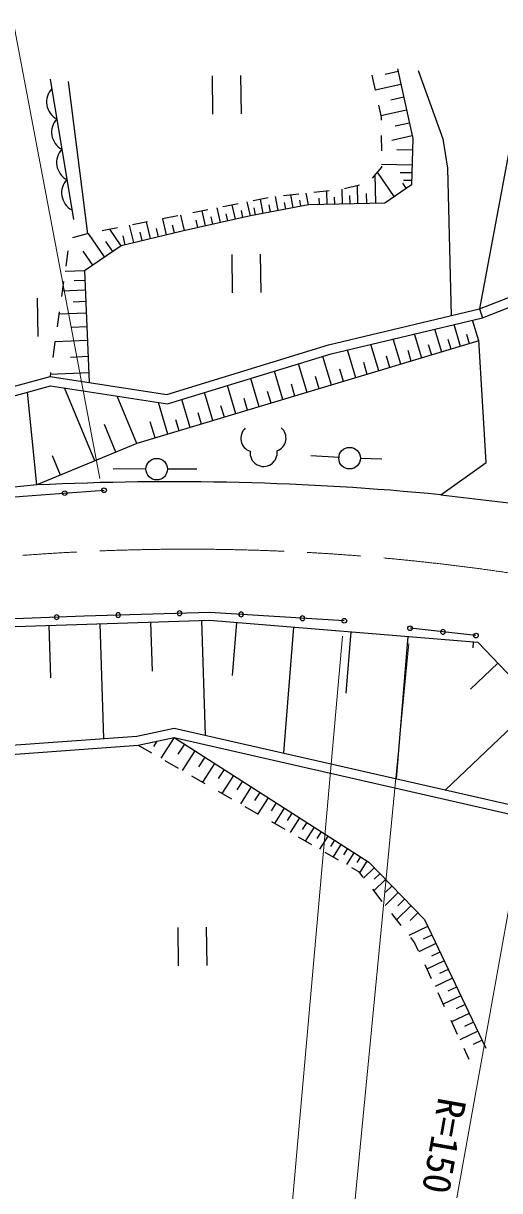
# Model space of a CAD drawing. Units: millimetres, scale not verified. Extents: x 40000 to 680000, y 20000 to 380000.
# Drawn here: x 178502 to 209478, y 261944 to 337956 of the extents above; entities that cross this region are included whole.
import ezdxf
from ezdxf.enums import TextEntityAlignment as Align

# ---------------------------------------------------------------- set-up
doc = ezdxf.new("R2010")
doc.units = ezdxf.units.MM
doc.header["$LTSCALE"] = 1000
doc.linetypes.add('CHAIN', pattern=[18.5, 12, -1.5, 3.5, -1.5])
for name, color, linetype, lineweight in [('M-BGD', 7, 'Continuous', 25), ('M-BMK', 2, 'CHAIN', 13), ('M-STR-HTXT', 7, 'Continuous', 13)]:
    doc.layers.add(name, color=color, linetype=linetype, lineweight=lineweight)
doc.styles.add('ＭＳ ゴシック', font='')
doc.styles.get('ＭＳ ゴシック').set_extended_font_data('MS Gothic')

msp = doc.modelspace()

# ---------------------------------------------------------------- linework, layer by layer
at = {"layer": 'M-BGD'}
for p, q in [((190778, 334537), (190810, 332037)), ((192685, 332061), (192653, 334561)), ((201168, 334590), (201381, 333612)), ((202873, 334817), (202036, 334633)), ((204190, 334877), (205778, 330432)), ((211097, 335036), (208175, 319361)), ((180254, 334322), (181763, 325192)), ((181405, 334163), (182676, 324239)), ((203056, 333979), (201381, 333611)), ((203240, 333140), (202402, 332956)), ((201593, 332635), (201764, 331851)), ((203424, 332300), (201746, 331932)), ((201764, 331851), (201766, 331654)), ((203608, 331461), (202691, 331260)), ((201778, 330654), (201790, 329654)), ((203793, 330622), (202474, 330333)), ((205778, 330432), (206095, 328526)), ((203808, 329702), (202798, 329729)), ((201803, 328596), (201195, 327877)), ((203782, 328712), (201801, 328764)), ((201803, 328654), (201803, 328596)), ((206095, 328526), (206333, 318920)), ((201432, 326240), (201387, 328104)), ((202612, 326670), (201524, 328266)), ((203769, 328212), (203019, 328232)), ((203755, 327712), (203232, 327726)), ((197040, 326135), (196897, 326888)), ((198397, 327048), (197402, 326942)), ((198253, 326164), (198232, 327030)), ((199253, 326188), (199230, 327148)), ((200357, 327424), (199386, 327186)), ((200252, 326212), (200224, 327391)), ((200842, 326226), (200826, 326880)), ((203410, 327214), (203185, 327544)), ((192463, 326206), (191721, 326055)), ((192293, 325202), (192086, 326129)), ((193269, 325420), (193066, 326328)), ((194423, 326603), (193443, 326404)), ((194092, 325576), (193917, 326501)), ((194584, 325669), (194496, 326135)), ((195075, 325762), (194902, 326677)), ((196408, 326837), (195414, 326731)), ((195566, 325855), (195483, 326292)), ((196057, 325949), (195899, 326783)), ((196549, 326042), (196474, 326439)), ((197753, 326152), (197743, 326565)), ((198753, 326176), (198742, 326629)), ((199752, 326200), (199740, 326735)), ((188540, 325425), (187559, 325230)), ((188975, 324462), (188751, 325467)), ((190501, 325814), (189520, 325619)), ((190341, 324767), (190124, 325739)), ((190829, 324876), (190722, 325356)), ((191317, 324984), (191105, 325933)), ((191721, 326055), (191482, 326008)), ((191805, 325093), (191700, 325562)), ((192781, 325311), (192679, 325770)), ((193601, 325483), (193514, 325942)), ((184616, 324647), (183635, 324452)), ((185686, 323675), (185415, 324805)), ((186578, 325036), (185597, 324841)), ((186773, 323936), (186512, 325023)), ((187295, 324061), (187167, 324594)), ((187818, 324187), (187567, 325232)), ((188321, 324307), (188198, 324820)), ((189853, 324658), (189743, 325150)), ((182655, 324254), (181689, 323997)), ((183780, 322742), (182734, 324274)), ((184854, 323475), (184120, 324549)), ((185121, 323539), (184982, 324116)), ((186229, 323805), (186096, 324360)), ((181403, 323135), (181262, 322145)), ((183014, 322218), (182398, 323120)), ((184317, 323108), (183872, 323760)), ((192053, 322904), (192085, 320404)), ((193960, 320428), (193928, 322928)), ((182472, 321848), (181212, 321793)), ((181121, 321155), (180979, 320165)), ((182500, 321217), (181810, 321187)), ((179458, 317560), (179427, 320059)), ((182527, 320587), (181030, 320522)), ((208175, 319361), (211299, 320587)), ((182560, 319838), (181741, 319803)), ((198353, 317013), (208175, 319361)), ((208175, 319361), (208355, 318787)), ((208355, 318787), (211353, 319964)), ((180838, 319175), (180697, 318185)), ((182593, 319090), (180815, 319012)), ((198511, 316434), (208355, 318787)), ((208115, 317273), (207707, 318632)), ((182632, 318201), (181659, 318158)), ((204413, 316162), (203942, 317733)), ((205709, 316551), (205260, 318047)), ((206941, 316921), (206513, 318347)), ((180556, 317195), (180414, 316205)), ((182670, 317312), (180559, 317220)), ((187838, 313793), (198353, 317013)), ((201622, 315325), (201103, 317054)), ((203052, 315754), (202558, 317402)), ((205061, 316357), (204862, 317021)), ((206325, 316736), (206135, 317368)), ((207528, 317097), (207348, 317698)), ((208596, 309364), (208120, 317342)), ((182717, 316256), (181562, 316206)), ((187882, 313179), (198511, 316434)), ((198540, 314401), (197979, 316271)), ((200119, 314874), (199575, 316689)), ((202337, 315540), (202117, 316273)), ((203733, 315958), (203523, 316656)), ((196950, 313924), (196392, 315785)), ((200871, 315100), (200639, 315870)), ((175986, 313792), (180238, 314968)), ((180273, 315215), (180238, 314968)), ((180238, 314968), (187838, 313793)), ((182763, 315201), (180255, 315091)), ((193843, 312991), (193290, 314835)), ((195385, 313454), (194829, 315306)), ((197745, 314162), (197509, 314951)), ((199330, 314637), (199089, 315438)), ((175881, 313140), (180274, 314356)), ((179381, 307895), (178779, 313942)), ((180274, 314356), (187882, 313179)), ((183152, 309466), (181174, 314216)), ((192324, 312536), (191774, 314371)), ((194614, 313223), (194384, 313988)), ((196167, 313689), (195934, 314466)), ((185886, 310604), (184602, 313686)), ((187907, 311211), (187289, 313271)), ((189357, 311646), (188812, 313464)), ((190829, 312087), (190281, 313914)), ((193084, 312764), (192858, 313517)), ((190093, 311866), (189874, 312597)), ((191577, 312312), (191354, 313053)), ((184519, 310035), (183769, 311835)), ((187072, 310960), (186759, 312003)), ((188632, 311428), (188416, 312148)), ((180919, 308536), (180392, 309801)), ((199054, 309691), (197189, 309791)), ((200424, 309632), (201813, 309592)), ((186491, 308937), (184348, 308917)), ((187881, 308937), (189786, 308937)), ((205659, 307260), (208596, 309364)), ((205659, 307260), (213717, 306307)), ((190629, 299599), (182452, 299361)), ((199362, 299043), (190629, 299599)), ((182452, 299361), (176498, 299123)), ((180167, 298755), (180274, 295342)), ((183474, 298859), (183709, 291383)), ((186781, 298963), (186882, 295762)), ((190089, 299067), (190323, 291608)), ((192365, 298939), (192083, 295490)), ((196081, 298634), (195411, 290447)), ((199797, 298330), (199472, 294347)), ((203514, 298026), (202756, 288771)), ((207936, 298091), (203649, 298567)), ((207764, 297679), (207732, 297283)), ((209355, 296303), (207579, 294608)), ((211863, 293676), (205960, 288040)), ((185872, 291539), (188304, 292069)), ((188304, 292069), (211248, 286833)), ((175832, 290814), (185872, 291539)), ((185958, 290944), (188301, 291454)), ((187190, 291212), (186961, 290856)), ((188301, 291454), (187432, 290100)), ((188301, 291454), (211125, 286245)), ((188301, 291454), (200970, 283324)), ((175952, 290221), (185958, 290944)), ((185958, 290944), (186826, 290447)), ((188978, 291019), (188554, 290359)), ((189655, 290585), (188830, 289298)), ((187694, 289950), (188561, 289452)), ((190299, 290172), (189896, 289545)), ((190942, 289759), (190158, 288538)), ((189429, 288955), (190296, 288458)), ((191553, 289367), (191171, 288772)), ((192164, 288975), (191419, 287815)), ((192744, 288603), (192381, 288037)), ((193324, 288231), (192617, 287129)), ((191164, 287961), (192032, 287464)), ((193875, 287877), (193530, 287340)), ((194426, 287523), (193754, 286477)), ((192899, 286967), (193767, 286469)), ((194949, 287188), (194622, 286677)), ((195473, 286852), (194835, 285858)), ((194635, 285972), (195502, 285475)), ((195970, 286533), (195659, 286048)), ((196467, 286214), (195861, 285270)), ((196939, 285911), (196644, 285451)), ((197411, 285608), (196836, 284711)), ((197860, 285320), (197579, 284883)), ((196370, 284978), (197238, 284481)), ((198308, 285032), (197762, 284181)), ((198734, 284759), (198468, 284344)), ((199160, 284486), (198641, 283677)), ((198105, 283984), (198973, 283486)), ((199581, 284216), (199328, 283822)), ((200001, 283946), (199509, 283179)), ((200422, 283676), (200183, 283303)), ((199841, 282989), (200295, 282729)), ((200843, 283406), (200358, 282649)), ((201316, 282966), (200630, 282302)), ((200970, 283324), (204582, 279593)), ((200295, 282729), (200589, 282354)), ((202057, 282201), (201292, 281461)), ((201687, 282584), (201324, 282233)), ((201208, 281568), (201826, 280782)), ((202882, 281349), (202030, 280523)), ((202470, 281775), (202065, 281383)), ((203708, 280496), (202767, 279585)), ((203295, 280922), (202847, 280488)), ((202444, 279996), (203062, 279210)), ((204164, 280025), (203669, 279546)), ((188547, 279081), (188579, 276581)), ((190454, 276605), (190422, 279105)), ((204797, 279143), (203575, 278558)), ((204582, 279593), (208591, 271218)), ((203680, 278424), (203947, 278085)), ((205063, 278588), (204511, 278324)), ((203947, 278085), (204187, 277569)), ((205329, 278033), (204218, 277502)), ((205597, 277472), (205039, 277205)), ((205866, 276911), (204744, 276374)), ((204609, 276663), (205032, 275757)), ((206137, 276344), (205573, 276075)), ((206408, 275778), (205275, 275235)), ((206682, 275205), (206113, 274932)), ((205454, 274850), (205876, 273944)), ((206957, 274632), (205811, 274084)), ((207231, 274059), (206655, 273784)), ((206299, 273037), (206721, 272131)), ((207505, 273487), (206348, 272933)), ((207782, 272908), (207200, 272629)), ((208059, 272329), (206890, 271769)), ((208339, 271745), (207751, 271463)), ((207143, 271225), (207480, 270503))]:
    msp.add_line(p, q, dxfattribs=at)
for points in [[(202835, 334987), (203828, 330461), (203748, 327445), (202002, 326254), (197040, 326135), (193269, 325420), (188823, 324428), (184854, 323475), (182472, 321848), (182790, 314584)], [(208115, 317273), (185886, 310604), (179381, 307895)], [(179381, 307895), (172598, 307220), (164977, 306268), (157514, 304918), (150012, 303172), (139215, 299996)], [(139463, 299579), (144187, 301048), (150578, 302913), (157485, 304462), (165146, 305771), (172092, 306645), (178483, 307161), (183762, 307558)], [(149873, 294240), (164560, 297178), (177977, 298686), (190600, 299083), (208065, 297654), (219815, 285349)]]:
    msp.add_lwpolyline(points, dxfattribs=at)
for centre, radius in [((199719, 309642), 700), ((187176, 308927), 700), ((181189, 307364), 150), ((183749, 307553), 150), ((199375, 299055), 150), ((203648, 298564), 150), ((207935, 298088), 150)]:
    msp.add_circle(centre, radius, dxfattribs=at)
for centre, radius, start, end in [((181259, 332839), 1250, 136.25141, 242.51161), ((181585, 330866), 1250, 136.25141, 242.51161), ((181911, 328892), 1250, 136.25141, 242.51161), ((182237, 326919), 1250, 136.25141, 242.51161), ((193526, 310933), 883, 132.15163, 251.87461), ((194703, 310948), 883, 289.58974, 49.31272), ((194127, 309984), 882, 172.87234, 8.59202), ((188140, 126362), 181744, 84.46857, 92.76238), ((184667, 299425), 150, 360, 180), ((188665, 299542), 150, 360, 180), ((188665, 299542), 150, 180, 360), ((192660, 299470), 150, 360, 180), ((180669, 299290), 150, 360, 180), ((180669, 299290), 150, 180, 360), ((184667, 299425), 150, 180, 360), ((192660, 299470), 150, 180, 360), ((196652, 299216), 150, 360, 180), ((196652, 299216), 150, 180, 360), ((205793, 298329), 150, 360, 180), ((205793, 298329), 150, 180, 360)]:
    msp.add_arc(centre, radius, start, end, dxfattribs=at)
at = {"layer": 'M-BMK'}
msp.add_arc((189183, 161532), 142184, 80.01367, 98.08143, dxfattribs=at)
at = {"layer": 'M-STR-HTXT'}
for p, q in [((183485, 308320), (176155, 347043)), ((213862, 301478), (206691, 261479)), ((199261, 298042), (195277, 253103)), ((203564, 297564), (199261, 252785))]:
    msp.add_line(p, q, dxfattribs=at)

# ---------------------------------------------------------------- texts
at = {"layer": 'M-STR-HTXT', "style": 'ＭＳ ゴシック'}
msp.add_text('R=150', height=1833, rotation=259.962, dxfattribs=at).set_placement((204425, 265115), align=Align.BOTTOM_CENTER)

doc.saveas('drawing.dxf')
